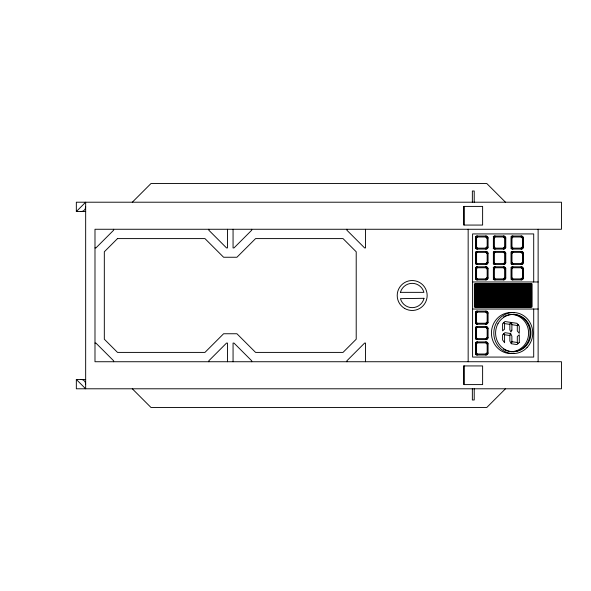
<?xml version="1.0" encoding="UTF-8"?>
<svg xmlns="http://www.w3.org/2000/svg" width="591" height="591" viewBox="0 0 591 591"><rect width="100%" height="100%" fill="white"/><g stroke="black" fill="none" stroke-linecap="round" stroke-linejoin="round"><path stroke-width="0.89" d="M486.23 236.961L486.334 236.976A1.167 1.108 -90 0 1 487.169 237.863L487.169 247.252A1.167 1.108 -90 0 1 486.334 248.139L476.834 248.139A1.167 1.108 90 0 1 475.991 247.252L475.991 237.863A1.167 1.108 -90 0 1 476.834 236.976L476.93 236.961M477.521 248.154L477.425 248.139A1.167 1.108 -90 0 1 476.582 247.252L476.582 237.863A1.167 1.108 -90 0 1 477.425 236.976L477.521 236.961M486.23 252.35L486.334 252.372A1.167 1.108 90 0 1 487.169 253.251L487.169 262.648A1.167 1.108 -90 0 1 486.334 263.527L476.834 263.527A1.167 1.108 -90 0 1 475.991 262.648L475.991 253.251A1.167 1.108 -90 0 1 476.834 252.372L476.93 252.35M477.521 263.549L477.425 263.527A1.167 1.108 -90 0 1 476.582 262.648L476.582 253.251A1.167 1.108 -90 0 1 477.425 252.372L477.521 252.35M476.93 278.937L476.834 278.922A1.167 1.108 -90 0 1 475.991 278.036L475.991 268.646A1.167 1.108 -90 0 1 476.834 267.76L476.93 267.745M477.521 278.937L477.425 278.922A1.167 1.108 90 0 1 476.582 278.036L476.582 268.646A1.167 1.108 -90 0 1 477.425 267.76L477.521 267.745M475.977 313.067L475.991 312.964A1.167 1.108 -90 0 1 476.834 312.078L486.334 312.078A1.167 1.108 -90 0 1 487.169 312.964L487.169 322.354A1.167 1.108 -90 0 1 486.334 323.24L476.834 323.24A1.167 1.108 -90 0 1 475.991 322.354L475.977 313.067L476.582 312.964A1.167 1.108 -90 0 1 477.425 312.078L477.521 312.063M475.977 328.463L475.991 328.352A1.167 1.108 -90 0 1 476.834 327.473L486.334 327.473A1.167 1.108 -90 0 1 487.169 328.352L487.169 337.749A1.167 1.108 -90 0 1 486.334 338.628L476.834 338.628A1.167 1.108 -90 0 1 475.991 337.749L475.977 328.463L476.582 328.352A1.167 1.108 90 0 1 477.425 327.473L477.521 327.451M475.977 343.851L475.991 343.748A1.167 1.108 -90 0 1 476.834 342.861L486.334 342.861A1.167 1.108 -90 0 1 487.169 343.748L487.169 353.137A1.167 1.108 90 0 1 486.334 354.024L476.834 354.024A1.167 1.108 90 0 1 475.991 353.137L475.977 343.851L476.582 343.748A1.167 1.108 -90 0 1 477.425 342.861L477.521 342.846M486.23 278.937L486.334 278.922A1.167 1.108 -90 0 0 487.169 278.036L487.169 268.646A1.167 1.108 -90 0 0 486.334 267.76L486.23 267.745M503.931 236.961L504.034 236.976A1.167 1.108 -90 0 1 504.869 237.863L504.869 247.252A1.167 1.108 -90 0 1 504.034 248.139L494.534 248.139A1.167 1.108 90 0 1 493.692 247.252L493.692 237.863A1.167 1.108 -90 0 1 494.534 236.976L494.637 236.961M495.221 248.154L495.125 248.139A1.167 1.108 -90 0 1 494.283 247.252L494.283 237.863A1.167 1.108 -90 0 1 495.125 236.976L495.221 236.961M503.931 252.35L504.034 252.372A1.167 1.108 -90 0 1 504.869 253.251L504.869 262.648A1.167 1.108 -90 0 1 504.034 263.527L494.534 263.527A1.167 1.108 -90 0 1 493.692 262.648L493.692 253.251A1.167 1.108 -90 0 1 494.534 252.372L494.637 252.35M495.221 263.549L495.125 263.527A1.167 1.108 -90 0 1 494.283 262.648L494.283 253.251A1.167 1.108 -90 0 1 495.125 252.372L495.221 252.35M494.637 278.937L494.534 278.922A1.167 1.108 -90 0 1 493.692 278.036L493.692 268.646A1.167 1.108 -90 0 1 494.534 267.76L494.637 267.745M495.221 278.937L495.125 278.922A1.167 1.108 90 0 1 494.283 278.036L494.283 268.646A1.167 1.108 -90 0 1 495.125 267.76L495.221 267.745M503.931 278.937L504.034 278.922A1.167 1.108 -90 0 0 504.869 278.036L504.869 268.646A1.167 1.108 -90 0 0 504.034 267.76L503.931 267.745M512.234 236.976L521.735 236.976A1.167 1.108 -90 0 1 522.57 237.863L522.57 247.252A1.167 1.108 -90 0 1 521.735 248.139L512.234 248.139A1.167 1.108 -90 0 1 511.392 247.252L511.392 237.863A1.167 1.108 -90 0 1 512.234 236.976L512.338 236.961M512.922 248.154L512.825 248.139A1.167 1.108 -90 0 1 511.983 247.252L511.983 237.863A1.167 1.108 -90 0 1 512.825 236.976L512.922 236.961M521.631 252.35L521.735 252.372A1.167 1.108 -90 0 1 522.57 253.251L522.57 262.648A1.167 1.108 -90 0 1 521.735 263.527L512.234 263.527A1.167 1.108 -90 0 1 511.392 262.648L511.392 253.251A1.167 1.108 -90 0 1 512.234 252.372L512.338 252.35M512.922 263.549L512.825 263.527A1.167 1.108 -90 0 1 511.983 262.648L511.983 253.251A1.167 1.108 -90 0 1 512.825 252.372L512.922 252.35M512.338 278.937L512.234 278.922A1.167 1.108 -90 0 1 511.392 278.036L511.392 268.646A1.167 1.108 -90 0 1 512.234 267.76L512.338 267.745M512.922 278.937L512.825 278.922A1.167 1.108 -90 0 1 511.983 278.036L511.983 268.646A1.167 1.108 -90 0 1 512.825 267.76L512.922 267.745M521.631 267.745L521.735 267.76A1.167 1.108 -90 0 1 522.57 268.646L522.57 278.036A1.167 1.108 -90 0 1 521.735 278.922L512.234 278.922M76.335 211.541L85.665 202.211L85.665 388.789L76.335 379.459L76.335 388.789L561.45 388.789L561.45 361.736L94.988 361.736L94.988 229.264L561.45 229.264L561.45 202.211L76.335 202.211L76.335 211.541L85.665 211.541M132.31 202.211L150.964 183.55L486.814 183.55L505.475 202.211M505.475 388.789L486.814 407.45L150.964 407.45L132.31 388.789M485.639 248.154L486.334 248.139M503.34 248.154L504.034 248.139M521.04 248.154L521.735 248.139M485.639 263.549L486.334 263.527M503.34 263.549L504.034 263.527M521.04 263.549L521.735 263.527M485.639 278.937L485.743 278.922A1.167 1.108 90 0 0 486.186 278.701M503.34 278.937L503.443 278.922A1.167 1.108 -90 0 0 503.887 278.701M521.04 278.937L521.144 278.922A1.167 1.108 -90 0 0 521.594 278.701M485.639 323.255L485.743 323.24A1.167 1.108 -90 0 0 486.186 323.011M485.639 338.65L485.743 338.628A1.167 1.108 -90 0 0 486.282 338.318M485.639 354.039L485.743 354.024A1.167 1.108 -90 0 0 486.282 353.706M463.95 206.407L482.618 206.407L482.618 225.068L463.957 225.068L463.95 206.407L463.957 225.068M476.834 236.976L486.334 236.976M494.534 236.976L504.034 236.976M475.991 237.863L476.582 237.863M486.578 237.863L487.169 237.863M485.713 236.023A2.098 1.995 -90 0 1 487.479 237.892L488.07 237.892L488.07 247.223A2.098 1.995 -90 0 1 486.304 249.084L476.863 249.084A2.098 1.995 -90 0 1 476.014 248.781M493.692 237.863L494.283 237.863M504.278 237.863L504.869 237.863M503.414 236.023A2.098 1.995 -90 0 1 505.179 237.892L505.77 237.892L505.77 247.223A2.098 1.995 -90 0 1 504.005 249.084L494.564 249.084A2.098 1.995 -90 0 1 493.714 248.781M511.392 237.863L511.983 237.863M521.114 236.023A2.098 1.995 -90 0 1 522.88 237.892L523.471 237.892L523.471 247.223A2.098 1.995 90 0 1 521.705 249.084L512.264 249.084A2.098 1.995 90 0 1 511.414 248.781M475.977 237.966L476.568 237.966M486.6 237.966L487.183 237.966M493.677 237.966L494.268 237.966M504.3 237.966L504.884 237.966M511.378 237.966L511.969 237.966M522.001 237.966L522.592 237.966M475.977 247.149L476.568 247.149M486.6 247.149L487.183 247.149M493.677 247.149L494.268 247.149M504.3 247.149L504.884 247.149M511.378 247.149L511.969 247.149M522.001 247.149L522.592 247.149M475.991 247.252L476.582 247.252M486.578 247.252L487.169 247.252M485.713 249.084A2.098 1.995 -90 0 0 487.479 247.223L488.07 247.223M493.692 247.252L494.283 247.252M504.278 247.252L504.869 247.252M503.414 249.084A2.098 1.995 90 0 0 505.179 247.223L505.77 247.223M511.392 247.252L511.983 247.252M521.979 247.252L522.57 247.252M521.114 249.084A2.098 1.995 -90 0 0 522.88 247.223L523.471 247.223M94.988 247.925L95.927 247.925L113.649 230.195L113.649 229.264M476.834 248.139L477.425 248.139M494.534 248.139L495.125 248.139M512.234 248.139L512.825 248.139M476.834 252.372L486.334 252.372M494.534 252.372L504.034 252.372M512.234 252.372L521.735 252.372M475.991 253.251L476.582 253.251M486.578 253.251L487.169 253.251M485.713 251.419A2.098 1.995 90 0 1 487.479 253.288L488.07 253.288L488.07 262.618A2.098 1.995 90 0 1 486.304 264.48L476.863 264.48A2.098 1.995 -90 0 1 476.014 264.17M493.692 253.251L494.283 253.251M504.278 253.251L504.869 253.251M503.414 251.419A2.098 1.995 -90 0 1 505.179 253.288L505.77 253.288L505.77 262.618A2.098 1.995 -90 0 1 504.005 264.48L494.564 264.48A2.098 1.995 -90 0 1 493.714 264.17M511.392 253.251L511.983 253.251M521.979 253.251L522.57 253.251M521.114 251.419A2.098 1.995 -90 0 1 522.88 253.288L523.471 253.288L523.471 262.618A2.098 1.995 -90 0 1 521.705 264.48L512.264 264.48A2.098 1.995 -90 0 1 511.414 264.17M475.977 253.362L476.568 253.362M486.6 253.362L487.183 253.362M493.677 253.362L494.268 253.362M504.3 253.362L504.884 253.362M511.378 253.362L511.969 253.362M522.001 253.362L522.592 253.362M475.977 262.537L476.568 262.537M486.6 262.537L487.183 262.537M493.677 262.537L494.268 262.537M504.3 262.537L504.884 262.537M511.378 262.537L511.969 262.537M522.001 262.537L522.592 262.537M475.991 262.648L476.582 262.648M486.578 262.648L487.169 262.648M485.713 264.48A2.098 1.995 -90 0 0 487.479 262.618L488.07 262.618M493.692 262.648L494.283 262.648M504.278 262.648L504.869 262.648M503.414 264.48A2.098 1.995 -90 0 0 505.179 262.618L505.77 262.618M511.392 262.648L511.983 262.648M521.979 262.648L522.57 262.648M521.114 264.48A2.098 1.995 -90 0 0 522.88 262.618L523.471 262.618M476.834 263.527L477.425 263.527M494.534 263.527L495.125 263.527M512.234 263.527L512.825 263.527M476.863 266.814L486.304 266.814A2.098 1.995 -90 0 1 488.07 268.676L488.07 278.006A2.098 1.995 90 0 1 486.304 279.875L476.863 279.875M494.564 266.814L504.005 266.814A2.098 1.995 -90 0 1 505.77 268.676L505.77 278.006A2.098 1.995 -90 0 1 504.005 279.875L494.564 279.875A2.098 1.995 -90 0 1 493.714 279.565M512.264 266.814L521.705 266.814A2.098 1.995 -90 0 1 523.471 268.676L523.471 278.006A2.098 1.995 -90 0 1 521.705 279.875L512.264 279.875A2.098 1.995 -90 0 1 511.414 279.565M476.834 267.76L486.334 267.76M494.534 267.76L504.034 267.76M512.234 267.76L521.735 267.76M475.991 268.646L476.582 268.646M486.578 268.646L487.169 268.646M485.713 266.814A2.098 1.995 90 0 1 487.479 268.676L488.07 268.676M493.692 268.646L494.283 268.646M504.278 268.646L504.869 268.646M503.414 266.814A2.098 1.995 90 0 1 505.179 268.676L505.77 268.676M511.392 268.646L511.983 268.646M521.979 268.646L522.57 268.646M521.114 266.814A2.098 1.995 -90 0 1 522.88 268.676L523.471 268.676M475.977 268.757L476.568 268.757M486.6 268.757L487.183 268.757M493.677 268.757L494.268 268.757M504.3 268.757L504.884 268.757M511.378 268.757L511.969 268.757M522.001 268.757L522.592 268.757M475.977 277.933L476.568 277.933M486.6 277.933L487.183 277.933M493.677 277.933L494.268 277.933M504.3 277.933L504.884 277.933M511.378 277.933L511.969 277.933M522.001 277.933L522.592 277.933M475.991 278.036L476.582 278.036M486.578 278.036L487.169 278.036M485.713 279.875A2.098 1.995 90 0 0 487.479 278.006L488.07 278.006M493.692 278.036L494.283 278.036M504.278 278.036L504.869 278.036M503.414 279.875A2.098 1.995 -90 0 0 505.179 278.006L505.77 278.006M511.392 278.036L511.983 278.036M521.114 279.875A2.098 1.995 -90 0 0 522.88 278.006L523.471 278.006M476.834 278.922L486.334 278.922M494.534 278.922L504.034 278.922M472.586 281.973L538.128 281.973M474.381 284.773L531.907 284.773M474.381 285.712L531.907 285.712M474.381 286.642L531.907 286.642M474.381 287.573L531.907 287.573M474.381 288.504L531.907 288.504M474.381 289.442L531.907 289.442M474.381 290.373L531.907 290.373M474.381 291.304L531.907 291.304M474.381 292.242L531.907 292.242M474.381 293.173L531.907 293.173M474.381 294.104L531.907 294.104M474.381 295.035L531.907 295.035M474.381 295.973L531.907 295.973M474.381 296.904L531.907 296.904M474.381 297.834L531.907 297.834M474.381 298.773L531.907 298.773M474.381 299.703L531.907 299.703M474.381 300.634L531.907 300.634M474.381 301.565L531.907 301.565M474.381 302.503L531.907 302.503M474.381 303.434L531.907 303.434M474.381 304.365L531.907 304.365M474.381 305.296L531.907 305.296M474.381 306.234L531.907 306.234M472.586 309.027L538.128 309.027M476.863 311.125L486.304 311.125A2.098 1.995 -90 0 1 488.07 312.994L488.07 322.324A2.098 1.995 -90 0 1 486.304 324.186L476.863 324.186M485.713 311.125A2.098 1.995 -90 0 1 487.479 312.994L488.07 312.994M486.6 313.067L487.183 313.067M475.977 322.243L476.582 322.354A1.167 1.108 -90 0 0 477.425 323.24L477.521 323.255M486.6 322.243L487.183 322.243M485.713 324.186A2.098 1.995 90 0 0 487.479 322.324L488.07 322.324M485.713 326.52A2.098 1.995 -90 0 1 487.479 328.382L488.07 328.382L488.07 337.712A2.098 1.995 -90 0 1 486.304 339.581L476.863 339.581A2.098 1.995 -90 0 1 476.014 339.271M486.6 328.463L487.183 328.463M475.977 337.638L476.582 337.749A1.167 1.108 -90 0 0 477.425 338.628L477.521 338.65M486.6 337.638L487.183 337.638M485.713 339.581A2.098 1.995 -90 0 0 487.479 337.712L488.07 337.712M94.988 343.075L95.927 343.075L113.649 360.805L113.649 361.736M485.713 341.916A2.098 1.995 -90 0 1 487.479 343.777L488.07 343.777L488.07 353.108A2.098 1.995 -90 0 1 486.304 354.977L476.863 354.977A2.098 1.995 -90 0 1 476.642 354.932M486.6 343.851L487.183 343.851M475.977 353.034L476.582 353.137A1.167 1.108 -90 0 0 477.425 354.024L477.521 354.039M486.6 353.034L487.183 353.034M485.713 354.977A2.098 1.995 -90 0 0 487.479 353.108L488.07 353.108M463.95 365.932L482.618 365.932L482.618 384.593L463.957 384.593L463.95 365.932L463.957 384.593M76.335 379.459L85.665 379.459M521.04 236.961L521.144 236.976A1.167 1.108 -90 0 1 521.683 237.294M503.34 236.961L503.443 236.976A1.167 1.108 90 0 1 503.983 237.294M485.639 236.961L485.743 236.976A1.167 1.108 90 0 1 486.282 237.294M521.04 252.35L521.144 252.372A1.167 1.108 -90 0 1 521.683 252.682M503.34 252.35L503.443 252.372A1.167 1.108 -90 0 1 503.983 252.682M485.639 252.35L485.743 252.372A1.167 1.108 -90 0 1 486.282 252.682M521.04 267.745L521.144 267.76A1.167 1.108 -90 0 1 521.594 267.989M503.34 267.745L503.443 267.76A1.167 1.108 90 0 1 503.887 267.989M485.639 267.745L485.743 267.76A1.167 1.108 -90 0 1 486.186 267.989M485.639 312.063L485.743 312.078A1.167 1.108 -90 0 1 486.186 312.299M485.639 327.451L485.743 327.473A1.167 1.108 -90 0 1 486.186 327.695M485.639 342.846L485.743 342.861A1.167 1.108 -90 0 1 486.186 343.09M538.128 229.264L538.128 361.736M533.703 281.973L533.703 233.925L472.586 233.925L472.586 357.075L533.703 357.075L533.703 309.027M531.021 283.843L531.021 307.165M530.134 283.843L530.134 307.165M529.248 283.843L529.248 307.165M528.369 283.843L528.369 307.165M527.482 283.843L527.482 307.165M526.596 283.843L526.596 307.165M525.709 283.843L525.709 307.165M524.823 283.843L524.823 307.165M523.944 283.843L523.944 307.165M523.057 283.843L523.057 307.165M522.88 237.892L522.88 247.223M522.88 253.288L522.88 262.618M522.88 268.676L522.88 278.006M522.171 283.843L522.171 307.165M521.284 283.843L521.284 307.165M520.398 283.843L520.398 307.165M519.519 283.843L519.519 307.165M518.632 283.843L518.632 307.165M517.746 283.843L517.746 307.165M516.859 283.843L516.859 307.165M515.973 283.843L515.973 307.165M515.093 283.843L515.093 307.165M514.207 283.843L514.207 307.165M513.32 283.843L513.32 307.165M512.434 283.843L512.434 307.165M511.547 283.843L511.547 307.165M510.668 283.843L510.668 307.165M509.782 283.843L509.782 307.165M508.895 283.843L508.895 307.165M508.009 283.843L508.009 307.165M507.122 283.843L507.122 307.165M506.243 283.843L506.243 307.165M505.357 283.843L505.357 307.165M505.179 237.892L505.179 247.223M505.179 253.288L505.179 262.618M505.179 268.676L505.179 278.006M504.47 283.843L504.47 307.165M503.584 283.843L503.584 307.165M502.697 283.843L502.697 307.165M501.818 283.843L501.818 307.165M500.932 283.843L500.932 307.165M500.045 283.843L500.045 307.165M499.159 283.843L499.159 307.165M498.272 283.843L498.272 307.165M497.393 283.843L497.393 307.165M496.506 283.843L496.506 307.165M495.62 283.843L495.62 307.165M494.733 283.843L494.733 307.165M493.847 283.843L493.847 307.165M492.968 283.843L492.968 307.165M492.081 283.843L492.081 307.165M491.195 283.843L491.195 307.165M490.308 283.843L490.308 307.165M489.422 283.843L489.422 307.165M488.543 283.843L488.543 307.165M487.656 283.843L487.656 307.165M487.479 237.892L487.479 247.223M487.479 253.288L487.479 262.618M487.479 268.676L487.479 278.006M487.479 312.994L487.479 322.324M487.479 328.382L487.479 337.712M487.479 343.777L487.479 353.108M486.77 283.843L486.77 307.165M485.883 283.843L485.883 307.165M484.997 283.843L484.997 307.165M484.118 283.843L484.118 307.165M483.231 283.843L483.231 307.165M482.345 283.843L482.345 307.165M481.458 283.843L481.458 307.165M480.572 283.843L480.572 307.165M479.693 283.843L479.693 307.165M478.806 283.843L478.806 307.165M477.92 283.843L477.92 307.165M477.033 283.843L477.033 307.165M476.568 313.067L476.568 322.243M476.568 328.463L476.568 337.638M476.568 343.851L476.568 353.034M476.147 283.843L476.147 307.165M475.267 283.843L475.267 307.165M474.218 202.211L474.218 191.011L472.357 191.011L472.357 202.211M474.218 388.789L474.218 399.989L472.357 399.989L472.357 388.789M468.161 229.264L468.161 361.736M365.541 229.264L365.541 247.925L364.603 247.925L346.88 230.195L346.88 229.264M365.541 361.736L365.541 343.075L364.603 343.075L346.88 360.805L346.88 361.736M251.722 229.264L251.722 230.195L233.999 247.925L233.061 247.925L233.061 229.264M251.722 361.736L251.722 360.805L233.999 343.075L233.061 343.075L233.061 361.736M227.469 229.264L227.469 247.925L226.53 247.925L208.808 230.195L208.808 229.264M227.469 361.736L227.469 343.075L226.53 343.075L208.808 360.805L208.808 361.736M85.665 206.872A4.662 4.662 0 0 1 80.997 211.541M80.997 379.459A4.662 4.662 0 0 1 85.665 384.128M488.07 237.892A2.098 1.995 -90 0 0 486.304 236.023L476.863 236.023A2.098 1.995 -90 0 0 476.642 236.068M477.454 249.084A2.098 1.995 -90 0 1 475.681 247.223L475.681 237.892A2.098 1.995 -90 0 1 477.454 236.023M488.07 253.288A2.098 1.995 -90 0 0 486.304 251.419L476.863 251.419A2.098 1.995 -90 0 0 476.014 251.729M477.454 264.48A2.098 1.995 -90 0 1 475.681 262.618L475.681 253.288A2.098 1.995 -90 0 1 477.454 251.419M477.454 279.875A2.098 1.995 90 0 1 475.681 278.006L475.681 268.676A2.098 1.995 -90 0 1 477.454 266.814M505.77 237.892A2.098 1.995 90 0 0 504.005 236.023L494.564 236.023A2.098 1.995 -90 0 0 494.342 236.068M495.155 249.084A2.098 1.995 -90 0 1 493.382 247.223L493.382 237.892A2.098 1.995 -90 0 1 495.155 236.023M505.77 253.288A2.098 1.995 -90 0 0 504.005 251.419L494.564 251.419A2.098 1.995 -90 0 0 493.714 251.729M495.155 264.48A2.098 1.995 -90 0 1 493.382 262.618L493.382 253.288A2.098 1.995 -90 0 1 495.155 251.419M495.155 279.875A2.098 1.995 -90 0 1 493.382 278.006L493.382 268.676A2.098 1.995 -90 0 1 495.155 266.814M523.471 237.892A2.098 1.995 -90 0 0 521.705 236.023L512.264 236.023A2.098 1.995 -90 0 0 512.042 236.068M512.855 249.084A2.098 1.995 90 0 1 511.082 247.223L511.082 237.892A2.098 1.995 -90 0 1 512.855 236.023M523.471 253.288A2.098 1.995 -90 0 0 521.705 251.419L512.264 251.419A2.098 1.995 -90 0 0 511.414 251.729M512.855 264.48A2.098 1.995 -90 0 1 511.082 262.618L511.082 253.288A2.098 1.995 -90 0 1 512.855 251.419M512.855 279.875A2.098 1.995 90 0 1 511.082 278.006L511.082 268.676A2.098 1.995 -90 0 1 512.855 266.814M514.296 353.263A20.522 19.473 -90 0 1 491.439 333.051A20.522 19.473 -90 0 1 514.296 312.838M488.07 343.777A2.098 1.995 -90 0 0 486.304 341.916L476.863 341.916A2.098 1.995 90 0 0 476.014 342.219M477.454 354.977A2.098 1.995 -90 0 1 475.681 353.108L475.681 343.777A2.098 1.995 -90 0 1 477.454 341.916M488.07 328.382A2.098 1.995 -90 0 0 486.304 326.52L476.863 326.52A2.098 1.995 -90 0 0 476.014 326.83M477.454 339.581A2.098 1.995 -90 0 1 475.681 337.712L475.681 328.382A2.098 1.995 -90 0 1 477.454 326.52M477.454 324.186A2.098 1.995 -90 0 1 475.681 322.324L475.681 312.994A2.098 1.995 -90 0 1 477.454 311.125M510.912 314.405A18.639 17.686 -90 0 1 528.598 333.051A18.639 17.686 -90 0 1 510.912 351.689M507.809 315.04A18.639 17.686 -90 0 1 530.075 333.051A18.639 17.686 -90 0 1 507.809 351.054M507.071 350.832A18.639 17.686 -90 0 1 503.547 349.192M503.547 316.902A18.639 17.686 -90 0 1 507.071 315.269M475.511 342.691A2.098 1.995 90 0 1 475.666 342.514M476.42 354.873A2.098 1.995 -90 0 1 476.014 354.666M475.666 354.371A2.098 1.995 -90 0 1 475.511 354.194M475.511 327.303A2.098 1.995 -90 0 1 475.666 327.126M475.666 338.975A2.098 1.995 -90 0 1 475.511 338.798M475.511 311.908A2.098 1.995 -90 0 1 475.666 311.73M476.014 311.435A2.098 1.995 -90 0 1 476.642 311.161M476.642 324.149A2.098 1.995 -90 0 1 476.014 323.883M475.666 323.587A2.098 1.995 -90 0 1 475.511 323.41M475.511 267.59A2.098 1.995 -90 0 1 475.666 267.413M476.014 267.117A2.098 1.995 -90 0 1 476.642 266.851M476.642 279.839A2.098 1.995 90 0 1 476.014 279.565M475.666 279.27A2.098 1.995 90 0 1 475.511 279.092M475.511 236.806A2.098 1.995 -90 0 1 475.666 236.629M476.014 236.334A2.098 1.995 -90 0 1 476.42 236.127M475.666 248.486A2.098 1.995 -90 0 1 475.511 248.309M486.186 247.91A1.167 1.108 -90 0 1 485.743 248.139M486.186 263.305A1.167 1.108 90 0 1 485.743 263.527M475.511 252.202A2.098 1.995 -90 0 1 475.666 252.025M475.666 263.874A2.098 1.995 -90 0 1 475.511 263.697M493.212 267.59A2.098 1.995 -90 0 1 493.367 267.413M493.714 267.117A2.098 1.995 -90 0 1 494.342 266.851M493.212 252.202A2.098 1.995 -90 0 1 493.367 252.025M503.887 247.91A1.167 1.108 -90 0 1 503.443 248.139M493.212 236.806A2.098 1.995 -90 0 1 493.367 236.629M493.714 236.334A2.098 1.995 -90 0 1 494.12 236.127M493.367 263.874A2.098 1.995 -90 0 1 493.212 263.697M493.367 279.27A2.098 1.995 -90 0 1 493.212 279.092M493.367 248.486A2.098 1.995 -90 0 1 493.212 248.309M503.887 263.305A1.167 1.108 -90 0 1 503.443 263.527M510.912 236.806A2.098 1.995 -90 0 1 511.067 236.629M511.414 236.334A2.098 1.995 -90 0 1 511.821 236.127M511.067 279.27A2.098 1.995 -90 0 1 510.912 279.092M510.912 267.59A2.098 1.995 -90 0 1 511.067 267.413M511.414 267.117A2.098 1.995 -90 0 1 512.042 266.851M510.912 252.202A2.098 1.995 -90 0 1 511.067 252.025M511.067 263.874A2.098 1.995 -90 0 1 510.912 263.697M521.594 263.305A1.167 1.108 90 0 1 521.144 263.527M511.067 248.486A2.098 1.995 90 0 1 510.912 248.309M521.594 247.91A1.167 1.108 -90 0 1 521.144 248.139M400.447 292.353L423.924 292.353A12.152 12.152 0 0 0 400.447 292.353M423.969 298.3L423.924 298.647A12.152 12.152 0 0 1 400.447 298.647L423.969 298.3M511.872 330.177L510.942 332.053L509.856 329.881L509.856 324.725L510.942 322.893L511.872 325.02L511.872 330.177M511.872 341.332L510.942 343.216L509.856 341.037L509.856 335.88L510.942 334.048L511.872 336.176L511.872 341.332M512.205 341.738L511.208 343.726L516.955 344.583L517.952 343.652L516.955 342.448L512.205 341.738M510.698 322.383L509.538 324.333L504.943 323.646L503.946 322.427L504.943 321.526L510.698 322.383M510.698 333.531L509.538 335.481L504.943 334.801L503.946 333.583L504.943 332.681L510.698 333.531M117.513 238.594L104.319 251.788L104.319 339.212L117.513 352.406L204.944 352.406L223.605 333.752L236.925 333.752L255.585 352.406L343.016 352.406L356.21 339.212L356.21 251.788L343.016 238.594L255.585 238.594L236.925 257.248L223.605 257.248L204.944 238.594L117.513 238.594M518.277 324.895L517.302 325.826L517.302 330.982L519.297 333.331L519.297 326.143L518.277 324.895M519.297 342.433L518.277 343.386L517.302 342.137L517.302 336.538L519.297 334.801L519.297 342.433M517.952 324.503L516.955 325.434L512.205 324.725L511.208 322.457L516.955 323.314L517.952 324.503M503.621 322.723L502.601 323.646L502.601 330.857L504.588 329.098L504.588 323.942L503.621 322.723M503.621 333.878L502.601 334.801L502.601 339.965L504.588 342.75L504.588 335.097L503.621 333.878M531.907 283.843L474.381 283.843L474.381 307.165L531.907 307.165L531.907 283.843M404.695 308.465A14.974 14.974 0 0 0 427.16 295.5A14.974 14.974 0 0 0 404.695 282.535A14.974 14.974 0 0 0 404.695 308.465M527.039 347.56A20.522 19.473 -90 0 0 518.314 313.223A20.522 19.473 -90 0 0 494.468 338.362A20.522 19.473 -90 0 0 527.039 347.56M497.954 323.728A18.639 17.686 90 0 0 513.269 351.689A18.639 17.686 90 0 0 528.59 323.728A18.639 17.686 90 0 0 497.954 323.728"/></g></svg>
